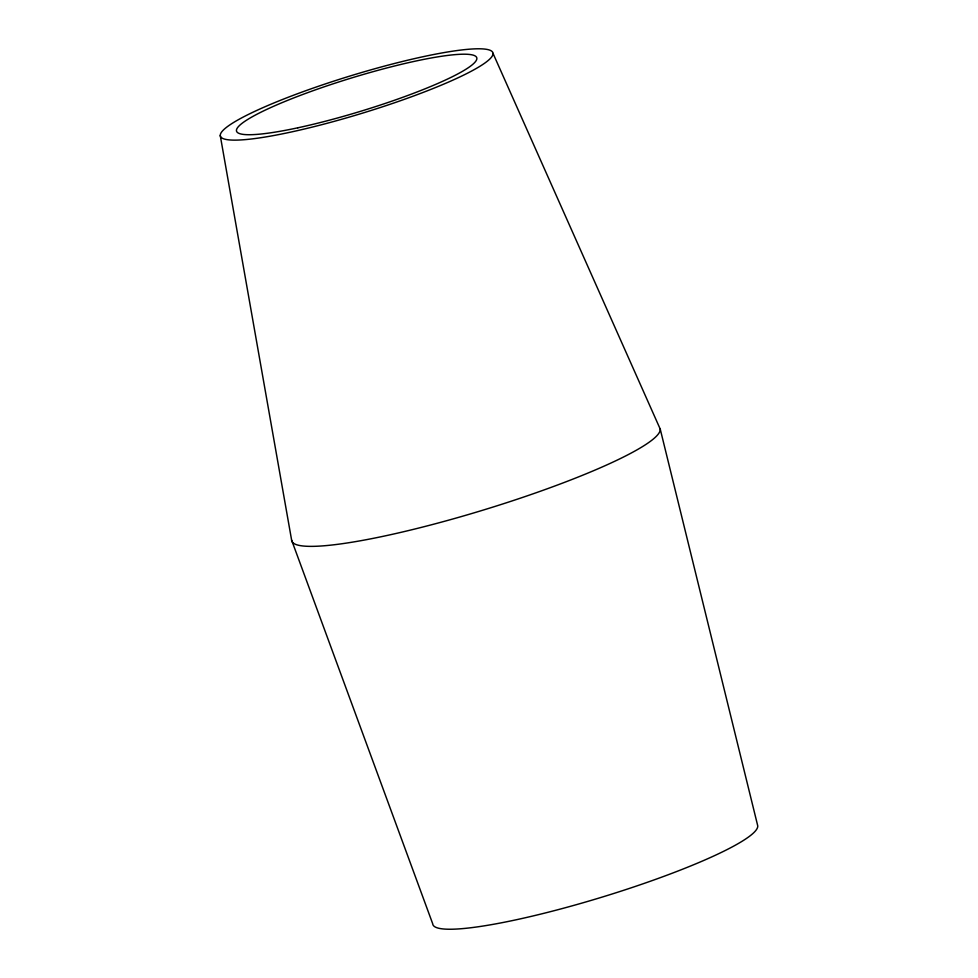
<?xml version="1.0" encoding="UTF-8"?>
<svg xmlns="http://www.w3.org/2000/svg" width="978" height="978" viewBox="0 0 978 978"><rect width="100%" height="100%" fill="white"/><g stroke="black" fill="none" stroke-linecap="round" stroke-linejoin="round"><path stroke-width="1.47" d="M493.022 53.374A142.495 19.584 -17 0 1 289.904 132.287A142.495 19.584 -17 0 1 286.994 97.727A142.495 19.584 -17 0 1 493.022 53.374L660.236 429.11L757.742 825.848A169.805 23.338 -17 0 1 597.228 898.586A169.805 23.338 -17 0 1 432.704 923.77L291.627 540.162L220.258 135.551M660.236 429.11A192.568 26.467 -17 0 1 478.205 511.604A192.568 26.467 -17 0 1 291.627 540.162M297.825 127.8A125.587 17.262 -17 0 0 476.848 58.252A125.587 17.262 -17 0 0 295.258 97.335A125.587 17.262 -17 0 0 297.825 127.8"/></g></svg>
